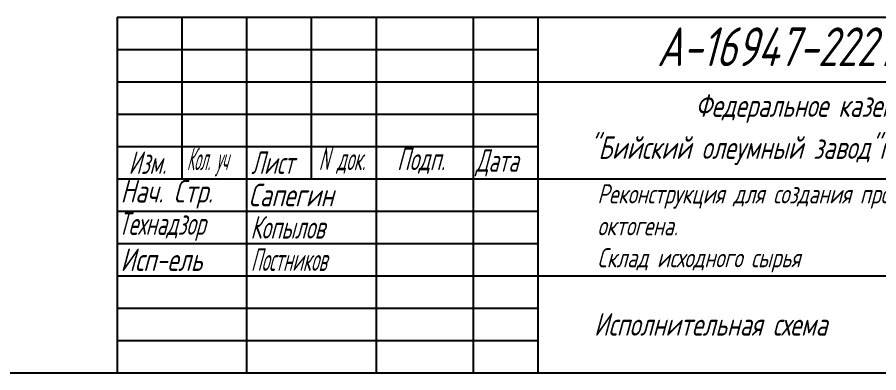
# Model space of a CAD drawing. Header units: millimetres. Extents: x 6735 to 13224, y -12144 to -9633.
# Drawn here: x 12408 to 12947, y -11015 to -10792 of the extents above; entities that cross this region are included whole.
import ezdxf

# ---------------------------------------------------------------- set-up
doc = ezdxf.new("R2010")
doc.units = ezdxf.units.MM
doc.layers.add('ИИ_ОФОРМЛЕНИЕ_025', color=7, linetype='Continuous', lineweight=25)
doc.layers.add('Рамка толстая', color=7, linetype='Continuous', lineweight=60)
doc.styles.add('Simplex', font='simplex.shx', dxfattribs={"width": 0.7, "oblique": 15})
doc.styles.get("Standard").update_dxf_attribs({"font": 'arial.ttf'})

msp = doc.modelspace()

# ---------------------------------------------------------------- linework, layer by layer
at = {"color": 18, "lineweight": -2, "true_color": 0x000000}
for p, q in [((12470.13048, -10791.8418), (13219.38048, -10791.8418)), ((12470.13048, -10791.8418), (12470.13048, -11014.5918)), ((12510.63048, -10791.8418), (12510.63048, -10893.0918)), ((12551.13048, -10791.8418), (12551.13048, -11014.5918)), ((12591.63048, -10791.8418), (12591.63048, -10893.0918)), ((12632.13048, -10791.8418), (12632.13048, -11014.5918)), ((12692.88048, -10791.8418), (12692.88048, -11014.5918)), ((12733.38048, -10791.8418), (12733.38048, -11014.5918)), ((12470.13048, -10812.0918), (12733.38048, -10812.0918)), ((12470.13048, -10832.3418), (12733.38048, -10832.3418)), ((12733.38048, -10832.3418), (13219.38048, -10832.3418)), ((12470.13048, -10852.5918), (12733.38048, -10852.5918)), ((12470.13048, -10872.8418), (12733.38048, -10872.8418)), ((12470.13048, -10893.0918), (13219.38048, -10893.0918)), ((12470.13048, -10913.3418), (12733.38048, -10913.3418)), ((12470.13048, -10933.5918), (12733.38048, -10933.5918)), ((12470.13048, -10953.8418), (12733.38048, -10953.8418)), ((12733.38048, -10953.8418), (13219.38048, -10953.8418)), ((12470.13048, -10974.0918), (12733.38048, -10974.0918)), ((12470.13048, -10994.3418), (12733.38048, -10994.3418)), ((12595.00548, -11014.5918), (13219.38048, -11014.5918))]:
    msp.add_line(p, q, dxfattribs=at)
at = {"layer": 'Рамка толстая', "color": 18, "lineweight": -2, "true_color": 0x000000}
msp.add_line((11886.25548, -11014.5918), (13219.38048, -11014.5918), dxfattribs=at)

# ---------------------------------------------------------------- texts
at = {"color": 18, "lineweight": -2, "true_color": 0x000000, "style": 'Simplex', "oblique": 15}
for s, height, width, p in [('А-16947-2227/1-И1', 24.3, 0.7, (12807.8849, -10822.50609)), ('Федеральное казенное предприятие', 14.175, 0.7, (12831.731, -10854.2793)), ('"Бийский олеумный завод"г. Бийск, Алтайского края', 14.175, 0.7, (12765.25994, -10880.6043)), ('Кол. уч', 14.175, 0.4, (12513.68442, -10887.6918)), ('N', 14.175, 0.5, (12596.20239, -10887.6918)), ('Подп.', 14.175, 0.6, (12645.20255, -10887.6918)), ('Дата', 14.175, 0.6, (12694.40615, -10888.7043)), ('Изм.', 14.175, 0.6, (12477.33005, -10890.0543)), ('Лист', 14.175, 0.6, (12554.00485, -10890.0543)), ('док.', 14.175, 0.5, (12607.47645, -10887.6918)), ('Нач. Стр.', 14.175, 0.7, (12472.29048, -10907.9418)), ('Сапегин', 14.175, 0.7, (12552.38615, -10910.3043)), ('Технадзор', 14.175, 0.6, (12470.94048, -10928.1918)), ('Копылов', 14.175, 0.6, (12553.56048, -10930.5543)), ('Исп-ель', 14.175, 0.7, (12472.29048, -10950.8043)), ('Постников', 14.175, 0.5, (12553.83048, -10950.8043)), ('Исполнительная схема ', 14.175, 0.7, (12768.47011, -10991.33331))]:
    msp.add_text(s, height=height, dxfattribs=dict(at, width=width)).set_placement(p)
at = {"layer": 'ИИ_ОФОРМЛЕНИЕ_025', "lineweight": -2, "insert": (12770.57225, -10896.5149), "char_height": 12, "attachment_point": 1}
msp.add_mtext_dynamic_manual_height_columns('{\\Fsimplex|c204;\\Q15;\\W0.7;\\C2;Реконструкция для создания производства октогена. \\PСклад исходного сырья}', width=276.2589272, gutter_width=12.5, heights=[0], dxfattribs=at)

doc.saveas('drawing.dxf')
